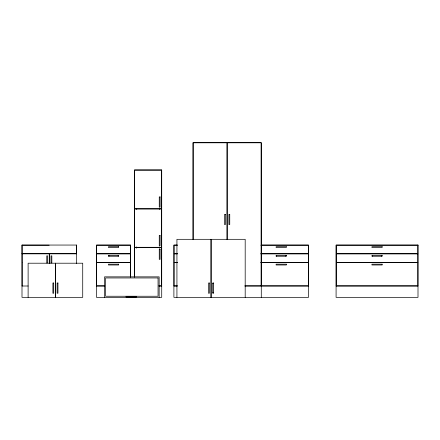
<?xml version="1.0" encoding="UTF-8"?>
<svg xmlns="http://www.w3.org/2000/svg" width="440" height="440" viewBox="0 0 440 440"><rect width="100%" height="100%" fill="white"/><g stroke="black" fill="none" stroke-linecap="round" stroke-linejoin="round"><path stroke-width="0.66" d="M177.309 245.053L173.899 245.053L173.899 297.341L308.534 297.341L308.534 245.053L261.432 245.053M22.138 245.19L49.17 245.19M177.424 245.19L174.037 245.19L174.037 253.655L177.424 253.655M260.854 245.19L308.396 245.19L308.396 253.655L260.854 253.655M22.066 253.721L76.538 253.721L76.538 245.053M22 253.787L49.236 253.787L49.236 263.384M76.609 253.787L49.373 253.787L49.373 263.384M177.424 253.924L174.037 253.924L174.037 262.389L177.424 262.389M260.854 253.924L308.396 253.924L308.396 262.389L260.854 262.389M177.424 262.663L174.037 262.663L174.037 285.874L177.424 285.874M260.854 262.663L308.396 262.663L308.396 285.874L244.959 285.874M212.768 283.481L213.587 283.481M104.753 285.874L96.63 285.874L96.63 262.663L130.488 262.663L130.488 276.997M158.879 285.874L161.579 285.874L161.579 247.577L134.552 247.577L134.552 276.98M22 286.006L28.144 286.006M96.492 286.006L104.682 286.006M158.989 286.006L161.716 286.006M173.899 286.006L177.309 286.006M244.899 286.006L261.278 286.006M261.432 286.006L308.534 286.006M336.089 286.006L418 286.006M212.768 292.765L213.587 292.765M381.684 255.426L381.684 256.245M372.405 255.426L372.405 256.245M285.868 255.426L285.868 256.245M276.584 255.426L276.584 256.245M261.278 297.341L261.278 142.659L193.017 142.659L193.017 239.371M261.146 285.874L261.146 142.797L227.425 142.797L227.425 239.322M245.19 297.341L245.19 239.316L176.93 239.316L176.93 297.341M226.875 239.322L226.875 142.797L193.155 142.797L193.155 239.322M211.129 239.316L211.129 297.341M210.991 239.316L210.991 297.341M159.671 208.329L159.671 209.418M159.671 246.873L159.671 248.248M159.143 297.341L159.143 276.859L104.533 276.859L104.533 297.341M136.461 208.329L136.461 209.418M136.461 246.873L136.461 248.248M134.415 277.079L134.415 169.966L161.716 169.966L161.716 297.341L96.492 297.341L96.492 245.053L130.62 245.053L130.62 277.134M118.201 255.426L118.201 256.245M108.917 255.426L108.917 256.245M76.609 263.483L76.609 245.053L22 245.053L22 297.341L82.726 297.341L82.726 263.208L28.116 263.208L28.116 297.341M55.49 263.208L55.49 297.341M55.352 263.208L55.352 297.341M51.832 263.005L51.832 255.838L51.013 255.838L51.013 263.005M47.597 263.005L47.597 255.838L46.778 255.838L46.778 263.005M22.066 245.053L22.138 262.251M22.138 262.526L22.138 285.874M161.579 170.104L134.552 170.104L134.552 208.736L161.579 208.736L161.579 170.104M160.078 196.928L159.258 196.928L159.258 207.169L160.078 207.169L160.078 196.928M161.579 209.011L134.552 209.011L134.552 247.302L161.579 247.302L161.579 209.011M225.374 214.335L224.554 214.335L224.554 224.576L225.374 224.576L225.374 214.335M229.746 214.335L228.927 214.335L228.927 224.576L229.746 224.576L229.746 214.335M160.078 235.494L159.258 235.494L159.258 245.735L160.078 245.735L160.078 235.494M418 245.053L336.089 245.053L336.089 297.341L418 297.341L418 245.053M130.488 245.19L96.63 245.19L96.63 253.655L130.488 253.655L130.488 245.19M417.863 245.19L336.226 245.19L336.226 253.655L417.863 253.655L417.863 245.19M118.674 246.692L108.438 246.692L108.438 247.511L118.674 247.511L118.674 246.692M286.347 246.692L276.111 246.692L276.111 247.511L286.347 247.511L286.347 246.692M382.162 246.692L371.927 246.692L371.927 247.511L382.162 247.511L382.162 246.692M160.078 249.145L159.258 249.145L159.258 259.386L160.078 259.386L160.078 249.145M130.488 253.924L96.63 253.924L96.63 262.389L130.488 262.389L130.488 253.924M417.863 253.924L336.226 253.924L336.226 262.389L417.863 262.389L417.863 253.924M118.674 255.426L108.438 255.426L108.438 256.245L118.674 256.245L118.674 255.426M286.347 255.426L276.111 255.426L276.111 256.245L286.347 256.245L286.347 255.426M382.162 255.426L371.927 255.426L371.927 256.245L382.162 256.245L382.162 255.426M417.863 262.663L336.226 262.663L336.226 285.874L417.863 285.874L417.863 262.663M118.674 264.165L108.438 264.165L108.438 264.985L118.674 264.985L118.674 264.165M286.347 264.165L276.111 264.165L276.111 264.985L286.347 264.985L286.347 264.165M382.162 264.165L371.927 264.165L371.927 264.985L382.162 264.985L382.162 264.165M158.054 277.954L105.628 277.954L105.628 296.247L158.054 296.247L158.054 277.954M53.713 283.002L52.894 283.002L52.894 293.243L53.713 293.243L53.713 283.002M57.948 283.002L57.129 283.002L57.129 293.243L57.948 293.243L57.948 283.002M209.358 283.002L208.538 283.002L208.538 293.243L209.358 293.243L209.358 283.002M213.587 283.002L212.768 283.002L212.768 293.243L213.587 293.243L213.587 283.002M136.345 296.312L126.104 296.312L126.104 297.132L136.345 297.132L136.345 296.312"/></g></svg>
